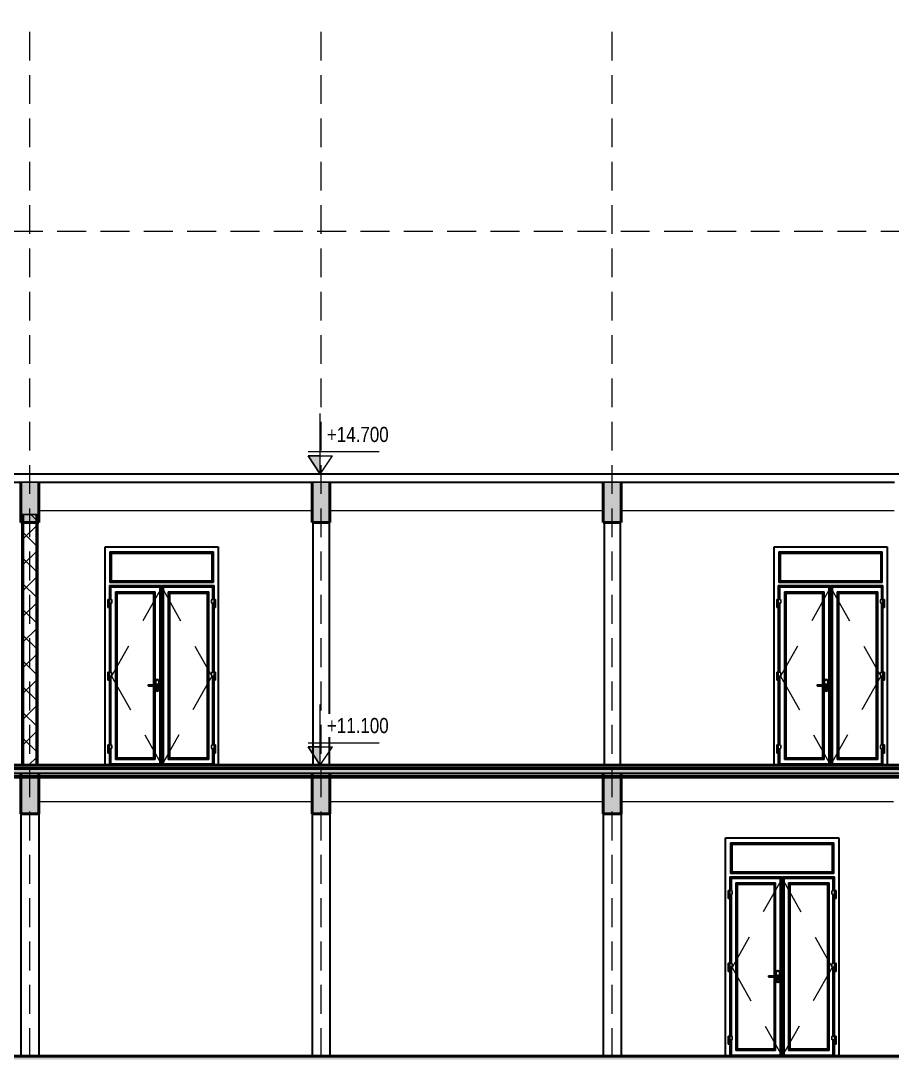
# Model space of a CAD drawing. Header units: millimetres. Extents: x -10459 to 43935, y -3751 to 20306.
# Drawn here: x 11537 to 22312, y 7500 to 20306 of the extents above; entities that cross this region are included whole.
import ezdxf

# ---------------------------------------------------------------- set-up
doc = ezdxf.new("R2010")
doc.units = ezdxf.units.MM
doc.linetypes.add('Centre', pattern=[2381.25, 476.25, -357.1875, 1190.625, -357.1875])
doc.linetypes.add('Hidden', pattern=[535.78125, 357.1875, -178.59375])
for name, color, linetype, lineweight in [('A-DOOR', 31, 'Continuous', 25), ('A-FLOR', 192, 'Continuous', 18), ('A-FLOR-LEVL', 51, 'Continuous', 9), ('A-FLOR-MCUT', 51, 'Continuous', 50), ('A-FLOR-PATT', 8, 'Continuous', 50), ('A-WALL', 113, 'Continuous', 35), ('A-WALL-PATT', 111, 'Continuous', 25), ('S-BEAM', 12, 'Continuous', 18), ('S-COLS', 52, 'Continuous', 35), ('S-FNDN', 32, 'Continuous', 18), ('S-GRID', 1, 'Continuous', 9)]:
    doc.layers.add(name, color=color, linetype=linetype, lineweight=lineweight)
doc.styles.add('Arial', font='arial.ttf', dxfattribs={"width": 0.8, "height": 187.5})
pattern_1 = [(0, (3970.77, 5345.385), (304.8, 76.2), [25.146, -203.454, 25.146, -203.454, -1219.2]), (0, (3970.77, 5345.385), (304.8, 76.2), [-457.2, 25.146, -432.054, 25.146, -203.454, -533.4]), (0, (3970.77, 5345.385), (304.8, 76.2), [-1143, 25.146, -127.254, 25.146, -355.854]), (120, (4085.07, 5383.485), (-218.39114, 225.86454), [25.146, -203.454, 25.146, -203.454, -1219.2]), (120, (4085.07, 5383.485), (-218.39114, 225.86454), [-457.2, 25.146, -432.054, 25.146, -203.454, -533.4]), (120, (4085.07, 5383.485), (-218.39114, 225.86454), [-1143, 25.146, -127.254, 25.146, -355.854]), (240, (4123.17, 5535.885), (-86.40886, -302.06454), [25.146, -203.454, 25.146, -203.454, -1219.2]), (240, (4123.17, 5535.885), (-86.40886, -302.06454), [-457.2, 25.146, -432.054, 25.146, -203.454, -533.4]), (240, (4123.17, 5535.885), (-86.40886, -302.06454), [-1143, 25.146, -127.254, 25.146, -355.854])]

# ---------------------------------------------------------------- blocks, each defined once
blk = doc.blocks.new('CỬA 2 CÁNH EROWINDOW_có ô chết_ - D2_1400x2200-2413861-MẶT CẮT 1-1')
at = {"layer": 'A-DOOR'}
for p, q in [((1811, 2639), (3089, 2639)), ((1811, 2261), (1811, 2639)), ((1811, 2261), (1811, 2639)), ((1811, 2639), (3089, 2639)), ((1821, 2629), (1831, 2619)), ((1821, 2629), (1821, 2271)), ((3079, 2629), (1821, 2629)), ((3069, 2619), (1831, 2619)), ((1831, 2619), (1831, 2281)), ((3079, 2629), (3069, 2619)), ((3069, 2281), (3069, 2619)), ((3079, 2271), (3079, 2629)), ((3089, 2639), (3089, 2261)), ((3089, 2639), (3089, 2261)), ((1813, 2210), (1803, 2220)), ((1803, 2050), (1803, 2220)), ((1803, 2220), (2446, 2220)), ((3089, 2261), (1811, 2261)), ((3089, 2261), (1811, 2261)), ((2436, 2210), (1813, 2210)), ((1813, 2050), (1813, 2210)), ((1821, 2271), (1831, 2281)), ((1821, 2271), (3079, 2271)), ((1823, 2050), (1823, 2200)), ((1823, 2200), (2426, 2200)), ((2426, 2200), (1823, 2200)), ((1823, 2200), (1823, 2050)), ((1831, 2281), (3069, 2281)), ((2426, 2200), (2426, 15)), ((2426, 15), (2426, 2200)), ((2436, 2210), (2446, 2220)), ((2436, 15), (2436, 2210)), ((2446, 2220), (2446, 15)), ((2446, 2200), (2454, 2200)), ((2446, 2200), (2454, 2200)), ((2464, 2210), (2454, 2220)), ((2454, 15), (2454, 2220)), ((2454, 2220), (3097, 2220)), ((3087, 2210), (2464, 2210)), ((2464, 15), (2464, 2210)), ((2474, 15), (2474, 2200)), ((2474, 2200), (3077, 2200)), ((2474, 2200), (2474, 15)), ((3077, 2200), (2474, 2200)), ((3069, 2281), (3079, 2271)), ((3077, 2200), (3077, 2050)), ((3077, 2050), (3077, 2200)), ((3087, 2210), (3097, 2220)), ((3087, 2050), (3087, 2210)), ((3097, 2220), (3097, 2050)), ((1783, 2050), (1823, 2050)), ((1783, 2050), (1783, 2002)), ((1803, 2002), (1803, 2050)), ((1879, 2144), (2370, 2144)), ((1879, 71), (1879, 2144)), ((1879, 71), (1879, 2144)), ((1879, 2144), (2370, 2144)), ((1889, 2134), (1899, 2124)), ((2360, 2134), (1889, 2134)), ((1889, 2134), (1889, 81)), ((2350, 2124), (1899, 2124)), ((1899, 2124), (1899, 91)), ((2350, 2124), (2360, 2134)), ((2350, 995), (2350, 2124)), ((2360, 995), (2360, 2134)), ((2370, 2144), (2370, 1000)), ((2370, 2144), (2370, 1000)), ((2530, 2144), (3033, 2144)), ((2530, 71), (2530, 2144)), ((2530, 2144), (3033, 2144)), ((2530, 71), (2530, 2144)), ((2540, 2134), (2550, 2124)), ((3023, 2134), (2540, 2134)), ((2540, 2134), (2540, 81)), ((3013, 2124), (2550, 2124)), ((2550, 2124), (2550, 91)), ((3013, 2124), (3023, 2134)), ((3013, 91), (3013, 2124)), ((3023, 81), (3023, 2134)), ((3033, 2144), (3033, 71)), ((3033, 2144), (3033, 71)), ((3077, 2050), (3117, 2050)), ((3097, 2050), (3097, 2002)), ((3117, 2002), (3117, 2050)), ((1823, 2002), (1783, 2002)), ((1783, 1998), (1783, 1950)), ((1783, 1998), (1803, 1998)), ((1783, 1950), (1803, 1950)), ((1785, 2002), (1785, 1998)), ((1800, 1998), (1800, 2002)), ((1803, 1150), (1803, 2002)), ((1803, 1950), (1803, 1998)), ((1813, 1150), (1813, 2002)), ((1823, 1150), (1823, 2002)), ((1823, 2002), (1823, 1150)), ((1833, 2040), (1833, 2012)), ((3067, 2012), (3067, 2040)), ((3117, 2002), (3077, 2002)), ((3077, 2002), (3077, 1150)), ((3077, 1150), (3077, 2002)), ((3087, 1150), (3087, 2002)), ((3097, 2002), (3097, 1150)), ((3097, 1998), (3097, 1950)), ((3097, 1998), (3117, 1998)), ((3097, 1950), (3117, 1950)), ((3099, 2002), (3099, 1998)), ((3114, 1998), (3114, 2002)), ((3117, 1950), (3117, 1998)), ((1783, 1150), (1823, 1150)), ((1783, 1150), (1783, 1102)), ((1823, 1102), (1783, 1102)), ((1783, 1098), (1783, 1050)), ((1783, 1098), (1803, 1098)), ((1783, 1050), (1803, 1050)), ((1785, 1102), (1785, 1098)), ((1800, 1098), (1800, 1102)), ((1803, 1102), (1803, 1150)), ((1803, 250), (1803, 1102)), ((1803, 1050), (1803, 1098)), ((1813, 250), (1813, 1102)), ((1823, 250), (1823, 1102)), ((1823, 1102), (1823, 250)), ((1833, 1140), (1833, 1112)), ((2376, 1042), (2376, 1000)), ((2416, 932), (2416, 1042)), ((3067, 1112), (3067, 1140)), ((3077, 1150), (3117, 1150)), ((3117, 1102), (3077, 1102)), ((3077, 1102), (3077, 250)), ((3077, 250), (3077, 1102)), ((3087, 250), (3087, 1102)), ((3097, 1150), (3097, 1102)), ((3097, 1102), (3097, 250)), ((3097, 1098), (3097, 1050)), ((3097, 1098), (3117, 1098)), ((3097, 1050), (3117, 1050)), ((3099, 1102), (3099, 1098)), ((3114, 1098), (3114, 1102)), ((3117, 1102), (3117, 1150)), ((3117, 1050), (3117, 1098)), ((2360, 995), (2290, 995)), ((2361, 991), (2290, 991)), ((2290, 983), (2361, 983)), ((2290, 979), (2360, 979)), ((2350, 91), (2350, 979)), ((2370, 1000), (2360, 995)), ((2360, 979), (2370, 974)), ((2360, 81), (2360, 979)), ((2371, 996), (2361, 991)), ((2361, 983), (2371, 978)), ((2396, 1000), (2370, 1000)), ((2370, 974), (2396, 974)), ((2370, 974), (2370, 71)), ((2370, 974), (2370, 71)), ((2396, 996), (2371, 996)), ((2371, 978), (2396, 978)), ((2376, 974), (2376, 932)), ((2391, 947), (2391, 958)), ((2393, 960), (2398, 960)), ((2393, 940), (2393, 945)), ((2393, 945), (2393, 940)), ((2398, 945), (2398, 940)), ((2398, 940), (2398, 945)), ((2400, 958), (2400, 947)), ((1783, 250), (1823, 250)), ((1783, 250), (1783, 202)), ((1823, 202), (1783, 202)), ((1783, 198), (1783, 150)), ((1783, 198), (1803, 198)), ((1783, 150), (1803, 150)), ((1785, 202), (1785, 198)), ((1800, 198), (1800, 202)), ((1803, 202), (1803, 250)), ((1803, 15), (1803, 202)), ((1803, 150), (1803, 198)), ((1813, 15), (1813, 202)), ((1823, 15), (1823, 202)), ((1823, 202), (1823, 15)), ((1833, 240), (1833, 212)), ((3067, 212), (3067, 240)), ((3077, 250), (3117, 250)), ((3117, 202), (3077, 202)), ((3077, 202), (3077, 15)), ((3077, 15), (3077, 202)), ((3087, 15), (3087, 202)), ((3097, 250), (3097, 202)), ((3097, 202), (3097, 15)), ((3097, 198), (3097, 150)), ((3097, 198), (3117, 198)), ((3097, 150), (3117, 150)), ((3099, 202), (3099, 198)), ((3114, 198), (3114, 202)), ((3117, 202), (3117, 250)), ((3117, 150), (3117, 198)), ((1813, 15), (1803, 15)), ((1811, 0), (1811, 15)), ((1823, 15), (1813, 15)), ((1823, 15), (2426, 15)), ((1831, 0), (1831, 15)), ((2370, 71), (1879, 71)), ((2370, 71), (1879, 71)), ((1889, 81), (1899, 91)), ((1889, 81), (2360, 81)), ((1899, 91), (2350, 91)), ((2360, 81), (2350, 91)), ((2426, 15), (2436, 15)), ((2446, 15), (2436, 15)), ((2454, 15), (2446, 15)), ((2464, 15), (2454, 15)), ((2474, 15), (2464, 15)), ((2474, 15), (3077, 15)), ((3033, 71), (2530, 71)), ((3033, 71), (2530, 71)), ((2540, 81), (2550, 91)), ((2540, 81), (3023, 81)), ((2550, 91), (3013, 91)), ((3023, 81), (3013, 91)), ((3069, 0), (3069, 15)), ((3077, 15), (3087, 15)), ((3097, 15), (3087, 15)), ((3089, 15), (3089, 0))]:
    blk.add_line(p, q, dxfattribs=at)
at = {"layer": 'A-DOOR', "linetype": 'Centre', "lineweight": 18}
for p, q in [((2450, 2200), (1831, 1100)), ((2450, 2200), (3069, 1100)), ((1831, 1100), (2450, 0)), ((3069, 1100), (2450, 0))]:
    blk.add_line(p, q, dxfattribs=at)
at = {"layer": 'A-DOOR', "flags": 128}
for points in [[(2290, 995), (2290, 995), (2289, 995), (2289, 995), (2289, 995), (2288, 995), (2288, 995), (2288, 995), (2287, 994), (2287, 994), (2287, 994), (2287, 994), (2286, 994), (2286, 994), (2286, 994), (2285, 993), (2285, 993), (2285, 993), (2285, 993), (2284, 993), (2284, 992), (2284, 992), (2284, 992), (2284, 992), (2283, 991), (2283, 991), (2283, 991), (2283, 991), (2283, 990), (2283, 990), (2282, 990), (2282, 989), (2282, 989), (2282, 989), (2282, 989), (2282, 988), (2282, 988), (2282, 988), (2282, 987), (2282, 987), (2282, 987), (2282, 986), (2282, 986), (2282, 986), (2282, 985), (2282, 985), (2282, 985), (2282, 984), (2282, 984), (2283, 984), (2283, 984), (2283, 983), (2283, 983), (2283, 983), (2283, 982), (2283, 982), (2284, 982), (2284, 982), (2284, 981), (2284, 981), (2285, 981), (2285, 981), (2285, 981), (2285, 980), (2286, 980), (2286, 980), (2286, 980), (2286, 980), (2287, 980), (2287, 979), (2287, 979), (2288, 979), (2288, 979), (2288, 979), (2288, 979), (2289, 979), (2289, 979), (2289, 979), (2290, 979), (2290, 979)], [(2396, 974), (2396, 974), (2397, 974), (2397, 974), (2398, 974), (2399, 974), (2399, 974), (2400, 974), (2400, 975), (2400, 975), (2401, 975), (2401, 975), (2402, 975), (2402, 976), (2403, 976), (2403, 976), (2404, 976), (2404, 977), (2404, 977), (2405, 977), (2405, 978), (2406, 978), (2406, 979), (2406, 979), (2407, 979), (2407, 980), (2407, 980), (2407, 981), (2408, 981), (2408, 982), (2408, 982), (2408, 983), (2408, 983), (2409, 984), (2409, 984), (2409, 985), (2409, 985), (2409, 986), (2409, 986), (2409, 987), (2409, 987), (2409, 988), (2409, 988), (2409, 989), (2409, 989), (2409, 990), (2408, 990), (2408, 991), (2408, 991), (2408, 992), (2408, 992), (2408, 993), (2407, 993), (2407, 994), (2407, 994), (2406, 995), (2406, 995), (2406, 995), (2405, 996), (2405, 996), (2405, 996), (2404, 997), (2404, 997), (2403, 997), (2403, 998), (2403, 998), (2402, 998), (2402, 998), (2401, 999), (2401, 999), (2400, 999), (2400, 999), (2399, 999), (2399, 1000), (2398, 1000), (2398, 1000), (2397, 1000), (2397, 1000), (2396, 1000), (2396, 1000)]]:
    blk.add_lwpolyline(points, dxfattribs=at)
at = {"layer": 'A-DOOR'}
for centre, radius, start, end in [((1823, 2040), 10, 360, 90), ((1823, 2040), 10, 30, 90), ((3077, 2040), 10, 90, 180), ((1823, 2012), 10, 270, 0), ((1823, 2012), 10, 270, 300), ((1823, 2012), 10, 315, 345), ((3077, 2040), 10, 150, 180), ((3077, 2012), 10, 180, 270), ((3077, 2012), 10, 195, 225), ((1823, 1140), 10, 0, 90), ((1823, 1140), 10, 30, 90), ((1823, 1112), 10, 270, 0), ((1823, 1112), 10, 270, 300), ((1823, 1112), 10, 315, 345), ((2396, 1042), 20, 0, 180), ((2396, 1050), 3, 360, 180), ((2396, 1050), 3, 180, 360), ((3077, 1140), 10, 90, 180), ((3077, 1140), 10, 150, 180), ((3077, 1112), 10, 180, 270), ((3077, 1112), 10, 195, 225), ((2290, 987), 3.66, 90, 270), ((2396, 932), 20, 180, 360), ((2396, 987), 15, 360, 120.3216), ((2396, 987), 15, 239.6784, 0), ((2396, 987), 15, 105, 110.0431), ((2396, 987), 15, 249.9569, 255), ((2393, 958), 2.04, 90, 180), ((2393, 947), 1.99, 180, 268.9596), ((2393, 947), 1.99, 224.4798, 268.9596), ((2396, 987), 3.02, 0, 180), ((2396, 987), 3.02, 135, 150), ((2396, 987), 3.02, 180, 0), ((2396, 987), 3.02, 210, 225), ((2396, 940), 2.5, 180, 0), ((2396, 925), 3, 0, 180), ((2396, 925), 3, 180, 0), ((2396, 987), 15, 90, 95.2302), ((2396, 987), 15, 264.7698, 270), ((2396, 987), 8.66, 270, 90), ((2396, 987), 15, 75, 80.3895), ((2396, 987), 15, 279.6105, 285), ((2398, 958), 2.04, 0, 90), ((2398, 947), 1.99, 271.0404, 0), ((2398, 947), 1.99, 271.0404, 315.5202), ((2396, 987), 15, 60, 65.5028), ((2396, 987), 15, 294.4972, 300), ((2396, 987), 15, 45, 50.5307), ((2396, 987), 15, 309.4693, 315), ((1823, 240), 10, 0, 90), ((1823, 240), 10, 30, 90), ((1823, 212), 10, 270, 0), ((1823, 212), 10, 270, 300), ((1823, 212), 10, 315, 345), ((3077, 240), 10, 90, 180), ((3077, 240), 10, 150, 180), ((3077, 212), 10, 180, 270), ((3077, 212), 10, 195, 225)]:
    blk.add_arc(centre, radius, start, end, dxfattribs=at)
for points in [[(2361, 991), (2361, 991), (2361, 992), (2361, 993), (2360, 994), (2360, 995), (2360, 995)], [(2361, 983), (2361, 983), (2361, 982), (2361, 981), (2360, 979), (2360, 979), (2360, 979)], [(2371, 996), (2371, 996), (2371, 997), (2371, 998), (2370, 999), (2370, 1000), (2370, 1000)], [(2371, 978), (2371, 978), (2371, 977), (2371, 976), (2370, 974), (2370, 974), (2370, 974)]]:
    blk.add_open_spline(points, degree=3, knots=[0, 0, 0, 0, 0.166667, 0.333333, 0.666667, 1, 1, 1, 1], dxfattribs=at)
blk = doc.blocks.new('CỬA 2 CÁNH EROWINDOW_có ô chết_ - D2_1400x2200-V13-MẶT CẮT 1-1')
at = {"layer": 'A-DOOR'}
for p, q in [((20911, 13739), (22189, 13739)), ((20911, 13361), (20911, 13739)), ((20911, 13361), (20911, 13739)), ((20911, 13739), (22189, 13739)), ((20921, 13729), (20931, 13719)), ((20921, 13729), (20921, 13371)), ((22179, 13729), (20921, 13729)), ((22169, 13719), (20931, 13719)), ((20931, 13719), (20931, 13381)), ((22179, 13729), (22169, 13719)), ((22169, 13381), (22169, 13719)), ((22179, 13371), (22179, 13729)), ((22189, 13739), (22189, 13361)), ((22189, 13739), (22189, 13361)), ((20913, 13310), (20903, 13320)), ((20903, 13150), (20903, 13320)), ((20903, 13320), (21546, 13320)), ((22189, 13361), (20911, 13361)), ((22189, 13361), (20911, 13361)), ((20921, 13371), (20931, 13381)), ((20921, 13371), (22179, 13371)), ((20931, 13381), (22169, 13381)), ((21536, 13310), (21546, 13320)), ((21546, 13320), (21546, 11115)), ((21564, 13310), (21554, 13320)), ((21554, 11115), (21554, 13320)), ((21554, 13320), (22197, 13320)), ((22169, 13381), (22179, 13371)), ((22187, 13310), (22197, 13320)), ((22197, 13320), (22197, 13150)), ((21536, 13310), (20913, 13310)), ((20913, 13150), (20913, 13310)), ((20923, 13150), (20923, 13300)), ((20923, 13300), (21526, 13300)), ((21526, 13300), (20923, 13300)), ((20923, 13300), (20923, 13150)), ((20979, 13244), (21470, 13244)), ((20979, 11171), (20979, 13244)), ((20979, 11171), (20979, 13244)), ((20979, 13244), (21470, 13244)), ((20989, 13234), (20999, 13224)), ((21460, 13234), (20989, 13234)), ((20989, 13234), (20989, 11181)), ((21450, 13224), (20999, 13224)), ((20999, 13224), (20999, 11191)), ((21450, 13224), (21460, 13234)), ((21450, 12095), (21450, 13224)), ((21460, 12095), (21460, 13234)), ((21470, 13244), (21470, 12100)), ((21470, 13244), (21470, 12100)), ((21526, 13300), (21526, 11115)), ((21526, 11115), (21526, 13300)), ((21536, 11115), (21536, 13310)), ((21546, 13300), (21554, 13300)), ((21546, 13300), (21554, 13300)), ((22187, 13310), (21564, 13310)), ((21564, 11115), (21564, 13310)), ((21574, 11115), (21574, 13300)), ((21574, 13300), (22177, 13300)), ((21574, 13300), (21574, 11115)), ((22177, 13300), (21574, 13300)), ((21630, 13244), (22133, 13244)), ((21630, 11171), (21630, 13244)), ((21630, 13244), (22133, 13244)), ((21630, 11171), (21630, 13244)), ((21640, 13234), (21650, 13224)), ((22123, 13234), (21640, 13234)), ((21640, 13234), (21640, 11181)), ((22113, 13224), (21650, 13224)), ((21650, 13224), (21650, 11191)), ((22113, 13224), (22123, 13234)), ((22113, 11191), (22113, 13224)), ((22123, 11181), (22123, 13234)), ((22133, 13244), (22133, 11171)), ((22133, 13244), (22133, 11171)), ((22177, 13300), (22177, 13150)), ((22177, 13150), (22177, 13300)), ((22187, 13150), (22187, 13310)), ((20883, 13150), (20923, 13150)), ((20883, 13150), (20883, 13102)), ((20923, 13102), (20883, 13102)), ((20883, 13098), (20883, 13050)), ((20883, 13098), (20903, 13098)), ((20886, 13102), (20886, 13098)), ((20901, 13098), (20901, 13102)), ((20903, 13102), (20903, 13150)), ((20903, 12250), (20903, 13102)), ((20903, 13050), (20903, 13098)), ((20913, 12250), (20913, 13102)), ((20923, 12250), (20923, 13102)), ((20923, 13102), (20923, 12250)), ((20933, 13140), (20933, 13112)), ((22167, 13112), (22167, 13140)), ((22177, 13150), (22217, 13150)), ((22217, 13102), (22177, 13102)), ((22177, 13102), (22177, 12250)), ((22177, 12250), (22177, 13102)), ((22187, 12250), (22187, 13102)), ((22197, 13150), (22197, 13102)), ((22197, 13102), (22197, 12250)), ((22197, 13098), (22197, 13050)), ((22197, 13098), (22217, 13098)), ((22199, 13102), (22199, 13098)), ((22214, 13098), (22214, 13102)), ((22217, 13102), (22217, 13150)), ((22217, 13050), (22217, 13098)), ((20883, 13050), (20903, 13050)), ((22197, 13050), (22217, 13050)), ((20883, 12250), (20923, 12250)), ((20883, 12250), (20883, 12202)), ((20923, 12202), (20883, 12202)), ((20883, 12198), (20883, 12150)), ((20883, 12198), (20903, 12198)), ((20886, 12202), (20886, 12198)), ((20901, 12198), (20901, 12202)), ((20903, 12202), (20903, 12250)), ((20903, 11350), (20903, 12202)), ((20903, 12150), (20903, 12198)), ((20913, 11350), (20913, 12202)), ((20923, 11350), (20923, 12202)), ((20923, 12202), (20923, 11350)), ((20933, 12240), (20933, 12212)), ((22167, 12212), (22167, 12240)), ((22177, 12250), (22217, 12250)), ((22217, 12202), (22177, 12202)), ((22177, 12202), (22177, 11350)), ((22177, 11350), (22177, 12202)), ((22187, 11350), (22187, 12202)), ((22197, 12250), (22197, 12202)), ((22197, 12202), (22197, 11350)), ((22197, 12198), (22197, 12150)), ((22197, 12198), (22217, 12198)), ((22199, 12202), (22199, 12198)), ((22214, 12198), (22214, 12202)), ((22217, 12202), (22217, 12250)), ((22217, 12150), (22217, 12198)), ((20883, 12150), (20903, 12150)), ((21460, 12095), (21390, 12095)), ((21461, 12091), (21390, 12091)), ((21390, 12083), (21461, 12083)), ((21390, 12079), (21460, 12079)), ((21450, 11191), (21450, 12079)), ((21470, 12100), (21460, 12095)), ((21460, 12079), (21470, 12074)), ((21460, 11181), (21460, 12079)), ((21471, 12096), (21461, 12091)), ((21461, 12083), (21471, 12078)), ((21496, 12100), (21470, 12100)), ((21470, 12074), (21496, 12074)), ((21470, 12074), (21470, 11171)), ((21470, 12074), (21470, 11171)), ((21496, 12096), (21471, 12096)), ((21471, 12078), (21496, 12078)), ((21476, 12142), (21476, 12100)), ((21476, 12074), (21476, 12032)), ((21491, 12047), (21491, 12058)), ((21493, 12060), (21498, 12060)), ((21493, 12040), (21493, 12045)), ((21493, 12045), (21493, 12040)), ((21498, 12045), (21498, 12040)), ((21498, 12040), (21498, 12045)), ((21500, 12058), (21500, 12047)), ((21516, 12032), (21516, 12142)), ((22197, 12150), (22217, 12150)), ((20883, 11350), (20923, 11350)), ((20883, 11350), (20883, 11302)), ((20923, 11302), (20883, 11302)), ((20883, 11298), (20883, 11250)), ((20883, 11298), (20903, 11298)), ((20886, 11302), (20886, 11298)), ((20901, 11298), (20901, 11302)), ((20903, 11302), (20903, 11350)), ((20903, 11115), (20903, 11302)), ((20903, 11250), (20903, 11298)), ((20913, 11115), (20913, 11302)), ((20923, 11115), (20923, 11302)), ((20923, 11302), (20923, 11115)), ((20933, 11340), (20933, 11312)), ((22167, 11312), (22167, 11340)), ((22177, 11350), (22217, 11350)), ((22217, 11302), (22177, 11302)), ((22177, 11302), (22177, 11115)), ((22177, 11115), (22177, 11302)), ((22187, 11115), (22187, 11302)), ((22197, 11350), (22197, 11302)), ((22197, 11302), (22197, 11115)), ((22197, 11298), (22197, 11250)), ((22197, 11298), (22217, 11298)), ((22199, 11302), (22199, 11298)), ((22214, 11298), (22214, 11302)), ((22217, 11302), (22217, 11350)), ((22217, 11250), (22217, 11298)), ((20883, 11250), (20903, 11250)), ((21470, 11171), (20979, 11171)), ((21470, 11171), (20979, 11171)), ((20989, 11181), (20999, 11191)), ((20989, 11181), (21460, 11181)), ((20999, 11191), (21450, 11191)), ((21460, 11181), (21450, 11191)), ((22133, 11171), (21630, 11171)), ((22133, 11171), (21630, 11171)), ((21640, 11181), (21650, 11191)), ((21640, 11181), (22123, 11181)), ((21650, 11191), (22113, 11191)), ((22123, 11181), (22113, 11191)), ((22197, 11250), (22217, 11250)), ((20913, 11115), (20903, 11115)), ((20911, 11100), (20911, 11115)), ((20923, 11115), (20913, 11115)), ((20923, 11115), (21526, 11115)), ((20931, 11100), (20931, 11115)), ((21526, 11115), (21536, 11115)), ((21546, 11115), (21536, 11115)), ((21554, 11115), (21546, 11115)), ((21564, 11115), (21554, 11115)), ((21574, 11115), (21564, 11115)), ((21574, 11115), (22177, 11115)), ((22169, 11100), (22169, 11115)), ((22177, 11115), (22187, 11115)), ((22197, 11115), (22187, 11115)), ((22189, 11115), (22189, 11100))]:
    blk.add_line(p, q, dxfattribs=at)
at = {"layer": 'A-DOOR', "linetype": 'Centre', "lineweight": 18}
for p, q in [((21550, 13300), (20931, 12200)), ((21550, 13300), (22169, 12200)), ((20931, 12200), (21550, 11100)), ((22169, 12200), (21550, 11100))]:
    blk.add_line(p, q, dxfattribs=at)
at = {"layer": 'A-DOOR', "flags": 128}
for points in [[(21390, 12095), (21390, 12095), (21389, 12095), (21389, 12095), (21389, 12095), (21388, 12095), (21388, 12095), (21388, 12095), (21387, 12094), (21387, 12094), (21387, 12094), (21387, 12094), (21386, 12094), (21386, 12094), (21386, 12094), (21385, 12093), (21385, 12093), (21385, 12093), (21385, 12093), (21384, 12093), (21384, 12092), (21384, 12092), (21384, 12092), (21384, 12092), (21383, 12091), (21383, 12091), (21383, 12091), (21383, 12091), (21383, 12090), (21383, 12090), (21382, 12090), (21382, 12089), (21382, 12089), (21382, 12089), (21382, 12089), (21382, 12088), (21382, 12088), (21382, 12088), (21382, 12087), (21382, 12087), (21382, 12087), (21382, 12086), (21382, 12086), (21382, 12086), (21382, 12085), (21382, 12085), (21382, 12085), (21382, 12084), (21382, 12084), (21383, 12084), (21383, 12084), (21383, 12083), (21383, 12083), (21383, 12083), (21383, 12082), (21383, 12082), (21384, 12082), (21384, 12082), (21384, 12081), (21384, 12081), (21385, 12081), (21385, 12081), (21385, 12081), (21385, 12080), (21386, 12080), (21386, 12080), (21386, 12080), (21386, 12080), (21387, 12080), (21387, 12079), (21387, 12079), (21388, 12079), (21388, 12079), (21388, 12079), (21388, 12079), (21389, 12079), (21389, 12079), (21389, 12079), (21390, 12079), (21390, 12079)], [(21496, 12074), (21496, 12074), (21497, 12074), (21497, 12074), (21498, 12074), (21499, 12074), (21499, 12074), (21500, 12074), (21500, 12075), (21500, 12075), (21501, 12075), (21501, 12075), (21502, 12075), (21502, 12076), (21503, 12076), (21503, 12076), (21504, 12076), (21504, 12077), (21504, 12077), (21505, 12077), (21505, 12078), (21506, 12078), (21506, 12079), (21506, 12079), (21507, 12079), (21507, 12080), (21507, 12080), (21507, 12081), (21508, 12081), (21508, 12082), (21508, 12082), (21508, 12083), (21508, 12083), (21509, 12084), (21509, 12084), (21509, 12085), (21509, 12085), (21509, 12086), (21509, 12086), (21509, 12087), (21509, 12087), (21509, 12088), (21509, 12088), (21509, 12089), (21509, 12089), (21509, 12090), (21508, 12090), (21508, 12091), (21508, 12091), (21508, 12092), (21508, 12092), (21508, 12093), (21507, 12093), (21507, 12094), (21507, 12094), (21506, 12095), (21506, 12095), (21506, 12095), (21505, 12096), (21505, 12096), (21505, 12096), (21504, 12097), (21504, 12097), (21503, 12097), (21503, 12098), (21503, 12098), (21502, 12098), (21502, 12098), (21501, 12099), (21501, 12099), (21500, 12099), (21500, 12099), (21499, 12099), (21499, 12100), (21498, 12100), (21498, 12100), (21497, 12100), (21497, 12100), (21496, 12100), (21496, 12100)]]:
    blk.add_lwpolyline(points, dxfattribs=at)
at = {"layer": 'A-DOOR'}
for centre, radius, start, end in [((20923, 13140), 10, 0, 90), ((20923, 13140), 10, 30, 90), ((20923, 13112), 10, 270, 0), ((20923, 13112), 10, 270, 300), ((20923, 13112), 10, 315, 341.1807), ((22177, 13140), 10, 90, 180), ((22177, 13140), 10, 150, 180), ((22177, 13112), 10, 180, 270), ((22177, 13112), 10, 195, 225), ((20923, 12240), 10, 0, 90), ((20923, 12240), 10, 30, 90), ((20923, 12212), 10, 270, 0), ((20923, 12212), 10, 270, 300), ((20923, 12212), 10, 315, 341.1807), ((22177, 12240), 10, 90, 180), ((22177, 12240), 10, 150, 180), ((22177, 12212), 10, 180, 270), ((22177, 12212), 10, 195, 225), ((21390, 12087), 3.66, 90, 270), ((21496, 12142), 20, 0, 180), ((21496, 12087), 15, 0, 120.3216), ((21496, 12087), 15, 239.6784, 0), ((21496, 12087), 15, 105, 110.0431), ((21496, 12087), 15, 249.9569, 255), ((21493, 12058), 2.04, 90, 180), ((21493, 12047), 1.99, 180, 268.9596), ((21493, 12047), 1.99, 224.4798, 268.9596), ((21496, 12150), 3, 0, 180), ((21496, 12150), 3, 180, 0), ((21496, 12087), 3.02, 0, 180), ((21496, 12087), 3.02, 135, 150), ((21496, 12087), 3.02, 180, 0), ((21496, 12087), 3.02, 210, 225), ((21496, 12040), 2.5, 180, 0), ((21496, 12087), 15, 90, 95.2302), ((21496, 12087), 15, 264.7698, 270), ((21496, 12087), 8.66, 270, 90), ((21496, 12087), 15, 75, 80.3895), ((21496, 12087), 15, 279.6105, 285), ((21498, 12058), 2.04, 0, 90), ((21498, 12047), 1.99, 271.0404, 0), ((21498, 12047), 1.99, 271.0404, 315.5202), ((21496, 12087), 15, 60, 65.4225), ((21496, 12087), 15, 294.5775, 300), ((21496, 12087), 15, 45, 50.5307), ((21496, 12087), 15, 309.4693, 315), ((21496, 12032), 20, 180, 360), ((21496, 12025), 3, 0, 180), ((21496, 12025), 3, 180, 0), ((20923, 11340), 10, 0, 90), ((20923, 11340), 10, 30, 90), ((20923, 11312), 10, 270, 0), ((20923, 11312), 10, 270, 300), ((20923, 11312), 10, 315, 341.1807), ((22177, 11340), 10, 90, 180), ((22177, 11340), 10, 150, 180), ((22177, 11312), 10, 180, 270), ((22177, 11312), 10, 195, 225)]:
    blk.add_arc(centre, radius, start, end, dxfattribs=at)
for points, knots in [([(21461, 12091), (21461, 12091), (21461, 12092), (21461, 12093), (21460, 12094), (21460, 12095), (21460, 12095)], [0, 0, 0, 0, 0.166667, 0.333333, 0.666667, 1, 1, 1, 1]), ([(21461, 12083), (21461, 12083), (21461, 12082), (21461, 12081), (21460, 12079), (21460, 12079), (21460, 12079)], [0, 0, 0, 0, 0.166667, 0.333333, 0.666667, 1, 1, 1, 1]), ([(21471, 12099), (21470, 12099), (21470, 12100), (21470, 12100), (21470, 12100)], [0.5, 0.5, 0.5, 0.5, 0.6666667, 1, 1, 1, 1]), ([(21471, 12078), (21471, 12078), (21471, 12077), (21471, 12076), (21470, 12074), (21470, 12074), (21470, 12074)], [0, 0, 0, 0, 0.166667, 0.333333, 0.666667, 1, 1, 1, 1]), ([(21471, 12096), (21471, 12096), (21471, 12097), (21471, 12098), (21471, 12098), (21471, 12098)], [0, 0, 0, 0, 0.1666667, 0.3333333, 0.4674195, 0.4674195, 0.4674195, 0.4674195])]:
    blk.add_open_spline(points, degree=3, knots=knots, dxfattribs=at)
blk = doc.blocks.new('M_Concrete-Rectangular-Column - COT220X300-V17-MẶT CẮT 1-1')
at = {"layer": 'S-COLS'}
for p, q in [((4240, 10500), (4240, 7500)), ((4460, 10500), (4460, 7500))]:
    blk.add_line(p, q, dxfattribs=at)
blk = doc.blocks.new('M_Concrete-Rectangular-Column - COT200X250-V20-MẶT CẮT 1-1')
at = {"layer": 'S-COLS'}
for p, q in [((15150, 14100), (15150, 11100)), ((15350, 14100), (15350, 11100))]:
    blk.add_line(p, q, dxfattribs=at)
blk = doc.blocks.new('Level - 000_-1742766-MẶT CẮT 1-1')
at = {"layer": 'A-FLOR-LEVL'}
blk.add_hatch(color=256, dxfattribs=at).paths.add_polyline_path([(37186, 4125), (37186, 3900), (37036, 4125)])
for p, q in [((37186, 3900), (37186, 4650)), ((37036, 4177), (37915, 4177)), ((37186, 3900), (37036, 4125)), ((37036, 4125), (37336, 4125)), ((37186, 4125), (37036, 4125)), ((37036, 4125), (37186, 3900)), ((37186, 3900), (37336, 4125)), ((37186, 3900), (37186, 4125)), ((37036, 3900), (37336, 3900))]:
    blk.add_line(p, q, dxfattribs=at)

msp = doc.modelspace()

# ---------------------------------------------------------------- hatches: boundary and pattern name
at = {"layer": 'A-FLOR-PATT'}
for points in [[(37169, 11060), (37256, 11060), (37256, 11100), (450, 11100), (450, 11060), (37074, 11060)], [(450, 10960), (37256, 10960), (37256, 11060), (450, 11060), (450, 11002)], [(37169, 7460), (37256, 7460), (37256, 7500), (450, 7500), (450, 7460), (36979, 7460)]]:
    msp.add_hatch(color=256, dxfattribs=at).paths.add_polyline_path(points)
at = {"layer": 'A-FLOR-PATT', "lineweight": 18}
msp.add_hatch(color=256, dxfattribs=at).paths.add_polyline_path([(37169, 10950), (37256, 10950), (37256, 10960), (450, 10960), (450, 10950), (36789, 10950)])
at = {"layer": 'A-WALL-PATT', "lineweight": 18}
h = msp.add_hatch(dxfattribs=at)
h.set_pattern_fill('FP_1', color=256, style=0, pattern_type=2)
h.set_pattern_definition(pattern_1)
h.paths.add_polyline_path([(11565, 11100), (11565, 14200), (11550, 14200), (11550, 11100)])
h = msp.add_hatch(dxfattribs=at)
h.set_pattern_fill('FP_2', color=256, style=0, pattern_type=2)
h.set_pattern_definition([(45, (3970.77, 5345.39), (-159.099, 159.099), []), (135, (3970.77, 5345.39), (-159.099, -159.099), [])])
h.paths.add_polyline_path([(11735, 11100), (11735, 14200), (11565, 14200), (11565, 11100)])
h = msp.add_hatch(dxfattribs=at)
h.set_pattern_fill('FP_1', color=256, style=0, pattern_type=2)
h.set_pattern_definition(pattern_1)
h.paths.add_polyline_path([(11750, 11100), (11750, 14200), (11735, 14200), (11735, 11100)])
at = {"layer": 'S-BEAM'}
for points in [[(11760, 14100), (11760, 14600), (11540, 14600), (11540, 14100)], [(15140, 14100), (15360, 14100), (15360, 14600), (15140, 14600)], [(18960, 14100), (18960, 14600), (18740, 14600), (18740, 14100)], [(11760, 10500), (11760, 11000), (11540, 11000), (11540, 10500)], [(15140, 10500), (15360, 10500), (15360, 11000), (15140, 11000)], [(18960, 10500), (18960, 11000), (18740, 11000), (18740, 10500)]]:
    msp.add_hatch(color=8, dxfattribs=at).paths.add_polyline_path(points)

# ---------------------------------------------------------------- linework, layer by layer
at = {"layer": 'A-FLOR', "color": 7, "lineweight": 50}
for p, q in [((37256, 11100), (450, 11100)), ((450, 10950), (37256, 10950)), ((37256, 7500), (450, 7500))]:
    msp.add_line(p, q, dxfattribs=at)
at = {"layer": 'A-FLOR-LEVL', "linetype": 'Hidden'}
for p, q in [((42886, 17700), (-9566, 17700)), ((-9566, 14700), (15240, 14700)), ((42886, 11100), (-9566, 11100)), ((-9566, 11100), (15240, 11100))]:
    msp.add_line(p, q, dxfattribs=at)
at = {"layer": 'A-FLOR-MCUT'}
for p, q in [((37256, 11060), (450, 11060)), ((37256, 10960), (450, 10960))]:
    msp.add_line(p, q, dxfattribs=at)
at = {"layer": 'A-WALL'}
for p, q in [((11540, 14350), (11537, 14350)), ((11763, 14350), (11760, 14350)), ((15140, 14350), (15137, 14350)), ((15363, 14350), (15360, 14350)), ((18740, 14350), (18737, 14350)), ((18963, 14350), (18960, 14350)), ((12580, 11100), (12580, 13800)), ((12580, 13800), (13980, 13800)), ((13980, 13800), (13980, 11100)), ((20850, 11100), (20850, 13800)), ((20850, 13800), (22250, 13800)), ((22250, 13800), (22250, 11100)), ((11540, 10750), (11527, 10750)), ((11773, 10750), (11760, 10750)), ((15140, 10750), (15127, 10750)), ((15373, 10750), (15360, 10750)), ((18740, 10750), (18727, 10750)), ((18973, 10750), (18960, 10750)), ((20250, 7500), (20250, 10200)), ((20250, 10200), (21650, 10200)), ((21650, 10200), (21650, 7500))]:
    msp.add_line(p, q, dxfattribs=at)
at = {"layer": 'A-WALL', "lineweight": 25}
for p, q in [((11750, 14200), (11550, 14200)), ((11550, 14200), (11550, 11100)), ((11750, 11100), (11750, 14200))]:
    msp.add_line(p, q, dxfattribs=at)
at = {"layer": 'A-WALL', "lineweight": 50}
for p, q in [((11565, 14200), (11565, 11100)), ((11735, 14200), (11735, 11100))]:
    msp.add_line(p, q, dxfattribs=at)
at = {"layer": 'S-BEAM'}
for p, q in [((11760, 14600), (11540, 14600)), ((11763, 14250), (11763, 14600)), ((15137, 14600), (15137, 14250)), ((15360, 14600), (15140, 14600)), ((15363, 14250), (15363, 14600)), ((18737, 14600), (18737, 14250)), ((18960, 14600), (18740, 14600)), ((18963, 14250), (18963, 14600)), ((11763, 14250), (15137, 14250)), ((15363, 14250), (18737, 14250)), ((18963, 14250), (22337, 14250)), ((11760, 11000), (11540, 11000)), ((11763, 10750), (11763, 10950)), ((11773, 10650), (11773, 10950)), ((15127, 10950), (15127, 10650)), ((15137, 10950), (15137, 10750)), ((15360, 11000), (15140, 11000)), ((15363, 10750), (15363, 10950)), ((15373, 10650), (15373, 10950)), ((18727, 10950), (18727, 10650)), ((18737, 10950), (18737, 10750)), ((18960, 11000), (18740, 11000)), ((18963, 10750), (18963, 10950)), ((18973, 10650), (18973, 10950)), ((11773, 10650), (15127, 10650)), ((15373, 10650), (18727, 10650)), ((18973, 10650), (22327, 10650))]:
    msp.add_line(p, q, dxfattribs=at)
at = {"layer": 'S-BEAM', "lineweight": 50}
for p, q in [((11540, 14600), (11540, 14100)), ((11760, 14100), (11760, 14600)), ((15140, 14600), (15140, 14100)), ((15360, 14100), (15360, 14600)), ((18740, 14600), (18740, 14100)), ((18960, 14100), (18960, 14600)), ((11540, 14100), (11760, 14100)), ((15140, 14100), (15360, 14100)), ((18740, 14100), (18960, 14100)), ((11540, 11000), (11540, 10500)), ((11760, 10500), (11760, 11000)), ((15140, 11000), (15140, 10500)), ((15360, 10500), (15360, 11000)), ((18740, 11000), (18740, 10500)), ((18960, 10500), (18960, 11000)), ((11540, 10500), (11760, 10500)), ((15140, 10500), (15360, 10500)), ((18740, 10500), (18960, 10500))]:
    msp.add_line(p, q, dxfattribs=at)
at = {"layer": 'S-FNDN', "lineweight": 35}
for p, q in [((26650, 14700), (11050, 14700)), ((11050, 14600), (11540, 14600)), ((11760, 14600), (15140, 14600)), ((15360, 14600), (18740, 14600)), ((18960, 14600), (22340, 14600)), ((450, 11000), (37256, 11000))]:
    msp.add_line(p, q, dxfattribs=at)
at = {"layer": 'S-FNDN'}
for p, q in [((11540, 14600), (11760, 14600)), ((15140, 14600), (15360, 14600)), ((18740, 14600), (18960, 14600))]:
    msp.add_line(p, q, dxfattribs=at)
at = {"layer": 'S-GRID', "linetype": 'Hidden'}
for p, q in [((11650, -3226), (11650, 20306)), ((18850, -3226), (18850, 20306))]:
    msp.add_line(p, q, dxfattribs=at)

# ---------------------------------------------------------------- block references
at = {"layer": 'A-DOOR'}
for name, p in [('CỬA 2 CÁNH EROWINDOW_có ô chết_ - D2_1400x2200-2413861-MẶT CẮT 1-1', (10830, 11100)), ('CỬA 2 CÁNH EROWINDOW_có ô chết_ - D2_1400x2200-V13-MẶT CẮT 1-1', (0, 0)), ('CỬA 2 CÁNH EROWINDOW_có ô chết_ - D2_1400x2200-2413861-MẶT CẮT 1-1', (18500, 7500))]:
    msp.add_blockref(name, p, dxfattribs=at)
at = {"layer": 'A-FLOR-LEVL'}
for p in [(-21946, 10800), (-21946, 7200)]:
    msp.add_blockref('Level - 000_-1742766-MẶT CẮT 1-1', p, dxfattribs=at)
at = {"layer": 'S-COLS'}
for name, p in [('M_Concrete-Rectangular-Column - COT200X250-V20-MẶT CẮT 1-1', (0, 0)), ('M_Concrete-Rectangular-Column - COT200X250-V20-MẶT CẮT 1-1', (3600, 0)), ('M_Concrete-Rectangular-Column - COT220X300-V17-MẶT CẮT 1-1', (7300, 0)), ('M_Concrete-Rectangular-Column - COT220X300-V17-MẶT CẮT 1-1', (10900, 0)), ('M_Concrete-Rectangular-Column - COT220X300-V17-MẶT CẮT 1-1', (14500, 0))]:
    msp.add_blockref(name, p, dxfattribs=at)

# ---------------------------------------------------------------- next in the draw order: texts
at = {"layer": 'A-FLOR-LEVL', "char_height": 187.5, "width": 918.73, "attachment_point": 1, "style": 'Arial', "bg_fill": 3, "box_fill_scale": 1.25, "bg_fill_color": 256, "bg_fill_true_color": 13158600, "bg_fill_transparency": 0}
for s, insert in [('+14.700', (15323, 15284)), ('+11.100', (15323, 11684))]:
    msp.add_mtext(s, dxfattribs=dict(at, insert=insert))

# ---------------------------------------------------------------- next in the draw order: texts
for s, insert in [('+14.700', (15323, 15284)), ('+11.100', (15323, 11684))]:
    msp.add_mtext(s, dxfattribs=dict(at, insert=insert))

# ---------------------------------------------------------------- next in the draw order: linework, layer by layer
at = {"layer": 'S-GRID', "linetype": 'Hidden'}
msp.add_line((15250, -3226), (15250, 20306), dxfattribs=at)

doc.saveas('drawing.dxf')
